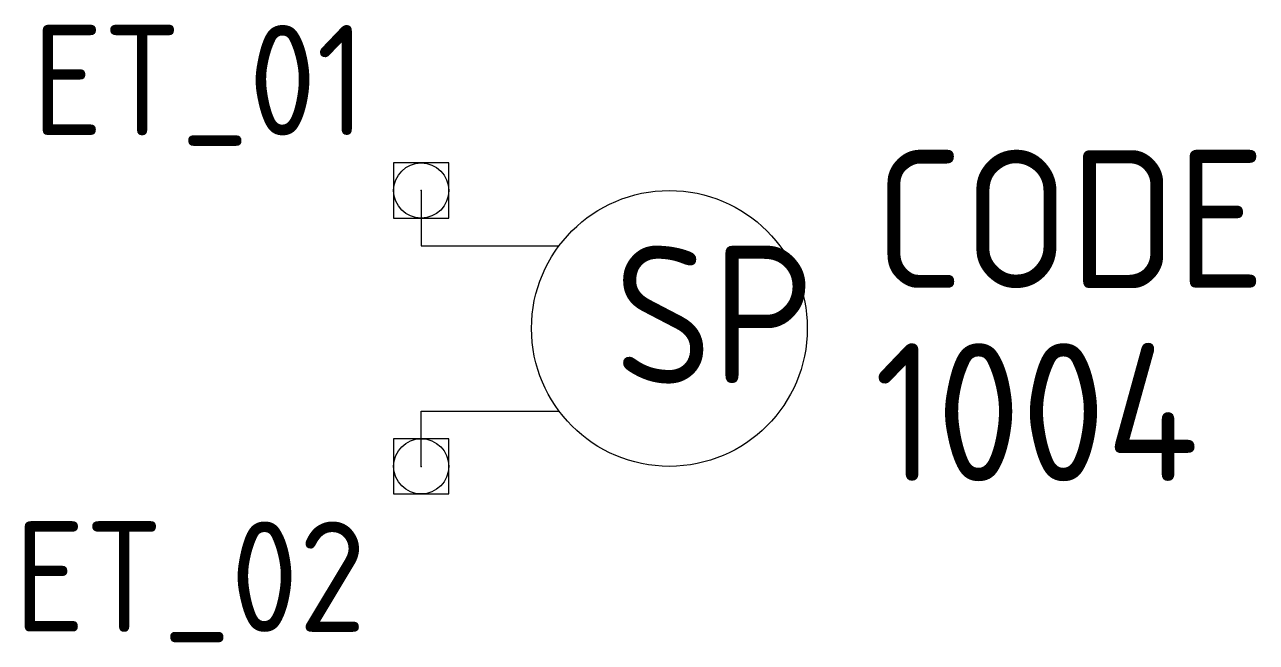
# Model space of a CAD drawing. Extents: x -7.2 to 15.1, y -5.7 to 5.5.
import ezdxf
from ezdxf.enums import TextEntityAlignment as Align

# ---------------------------------------------------------------- set-up
doc = ezdxf.new("R2010")
doc.units = 0
doc.header["$LTSCALE"] = 10
doc.header["$MEASUREMENT"] = 0
doc.header["$PDMODE"] = 96
doc.header["$PDSIZE"] = 1
doc.layers.get('0').update_dxf_attribs({"linetype": 'CONTINUOUS'})
for name, color, linetype in [('250', 6, 'CONTINUOUS'), ('C', 7, 'CONTINUOUS'), ('TKST2', 1, 'CONTINUOUS'), ('TKST3', 3, 'CONTINUOUS')]:
    doc.layers.add(name, color=color, linetype=linetype)
doc.styles.get("Standard").update_dxf_attribs({"font": 'ISO8'})

msp = doc.modelspace()

# ---------------------------------------------------------------- linework, layer by layer
for points in [[(0, 2.5), (0, 1.5), (2.5, 1.5)], [(0, -2.5), (0, -1.5), (2.5, -1.5)]]:
    msp.add_lwpolyline(points)
msp.add_circle((4.5, 0), 2.5)
at = {"layer": 'C', "color": 1}
msp.add_point((0, 2.5), dxfattribs=at)
at = {"layer": 'C', "color": 2}
msp.add_point((0, -2.5), dxfattribs=at)

# ---------------------------------------------------------------- texts
at = {"layer": '250'}
for tag, p, s in [('SP', (3.5, -1), 'A'), ('1004', (8.213, -2.769), 'mat')]:
    msp.add_attdef(tag, p, s, height=2.5, dxfattribs=at)
at = {"layer": 'TKST2'}
msp.add_attdef('ET_01', text='', height=2, dxfattribs=at).set_placement((-1, 3.5), align=Align.RIGHT)
msp.add_attdef('ET_02', text='', height=2, dxfattribs=at).set_placement((-0.999, -3.5), align=Align.TOP_RIGHT)
at = {"layer": 'TKST3'}
msp.add_attdef('CODE', (8.213, 0.731), '-P', height=2.5, dxfattribs=at)

doc.saveas('drawing.dxf')
